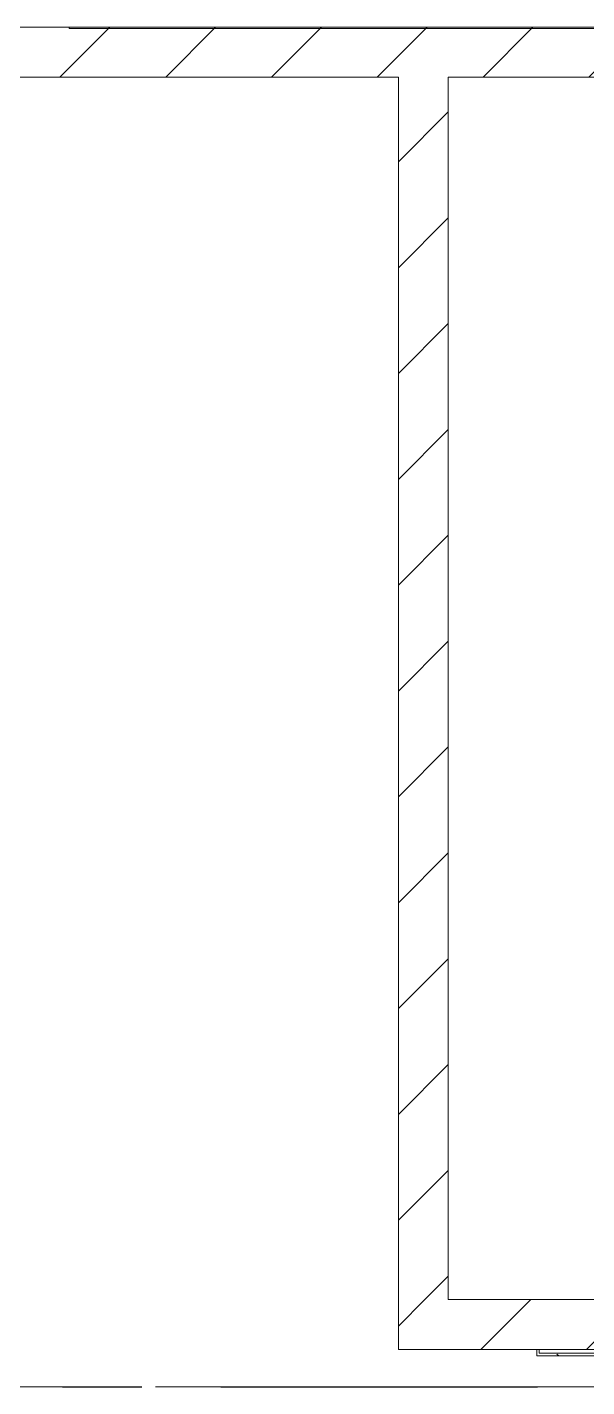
# Model space of a CAD drawing. Header units: millimetres. Extents: x -4000 to 187956, y -58990 to 162485.
# Drawn here: x 53961 to 56206, y 73450 to 78900 of the extents above; entities that cross this region are included whole.
import ezdxf

# ---------------------------------------------------------------- set-up
doc = ezdxf.new("R2010")
doc.units = ezdxf.units.MM
doc.linetypes.add('Grid Line', pattern=[2222.5, 1270, -317.5, 317.5, -317.5])
doc.linetypes.add('Grid Line 12_5mm', pattern=[2150, 1250, -300, 300, -300])
for name, color, linetype, lineweight in [('A-DOOR', 31, 'Continuous', 13), ('A-WALL', 113, 'Continuous', 13), ('A-WALL-PATT', 111, 'Continuous', 13), ('S-GRID', 1, 'Continuous', 30), ('S-STRS', 31, 'Continuous', 9)]:
    doc.layers.add(name, color=color, linetype=linetype, lineweight=lineweight)
pattern_1 = [(45, (0, 0), (-212.132, 212.132), [])]

# ---------------------------------------------------------------- blocks, each defined once
blk = doc.blocks.new('VSC-THANG MÁY 2 - 2700-V771-FFS - TANG 1')
at = {"layer": 'A-DOOR', "lineweight": 9}
h = blk.add_hatch(dxfattribs=at)
h.set_pattern_fill('FP_18', color=256, style=0, pattern_type=2)
h.set_pattern_definition([(50, (-57889.85, -73684.7), (728.7365, -63.756), [76.2, -838.2]), (355, (-57889.85, -73684.7), (-140.9716, 764.2276), [60.96, -670.56]), (100.451, (-57829.1, -73690), (587.77, 700.467), [64.76, -712.36]), (46.184, (-57889.85, -73481.5), (1084.316, -168.171), [114.3, -1257.3]), (96.636, (-57799.5, -73495.5), (949.61, 989.71), [97.14, -1068.54]), (351.184, (-57889.8, -73481.5), (949.62, 989.701), [91.44, -1005.84]), (21, (-57788.25, -73532.3), (606.458, -409.0606), [76.2, -838.2]), (326, (-57788.25, -73532.3), (247.2083, 736.753), [60.96, -670.56]), (71.451, (-57737.7, -73566.4), (853.668, 327.6855), [64.76, -712.36]), (37.5, (-57889.85, -73684.7), (12.3547, 338.2201), [33.528, -628.904, 33.528, -647.192, -673.1]), (37.5, (-57889.85, -73684.7), (12.3547, 338.2201), [-1343.152, 33.528, -639.572]), (7.5, (-57889.85, -73684.7), (267.2789, 400.7221), [33.528, -354.584, 33.528, -613.664, -256.54]), (7.5, (-57889.85, -73684.7), (267.2789, 400.7221), [-1035.304, 33.528, -223.012]), (327.5, (-58116.42, -73684.7), (542.3633, -22.91534), [33.528, -220.472, 33.528, -1810.512]), (327.5, (-58116.42, -73684.7), (542.3633, -22.91534), [-287.528, -758.952, 33.528, -1018.032]), (317.5, (-58218, -73684.7), (592.517, 101.707), [33.528, -296.672, 33.528, -1239.52]), (317.5, (-58218, -73684.7), (592.517, 101.707), [-363.728, -492.76, 33.528, -713.232])])
h.paths.add_polyline_path([(2035, -110), (2035, -85), (-1885, -85), (-1885, -110), (1621.2, -110)])
at = {"layer": 'A-DOOR', "color": 171, "lineweight": 15}
for p, q in [((-1885, -110), (-1885, -85)), ((-1885, -85), (2035, -85)), ((-1875, -85), (-1875, -100)), ((-1875, -85), (-1875, -100)), ((-1875, -100), (-1233, -100)), ((-1875, -100), (2025, -100)), ((-1538.5, -110), (-1885, -110))]:
    blk.add_line(p, q, dxfattribs=at)
at = {"layer": 'A-DOOR', "color": 161, "lineweight": 15}
for p in [(-1885, -85), (2025, -85)]:
    blk.add_line(p, (-1875, -85), dxfattribs=at)
at = {"layer": 'A-DOOR', "color": 5, "lineweight": 15}
for p, q in [((-1885, -110), (-1885, -85)), ((2035, -110), (-1885, -110))]:
    blk.add_line(p, q, dxfattribs=at)
blk = doc.blocks.new('CMF2_NHAXUONG_A_rvt-1-FFS - TANG 1')
at = {"layer": 'A-WALL-PATT', "lineweight": 9}
h = blk.add_hatch(dxfattribs=at)
h.set_pattern_fill('FP_12', color=250, style=0, pattern_type=2)
h.set_pattern_definition(pattern_1)
h.paths.add_polyline_path([(55450, 78700), (60150, 78700), (60150, 78900), (51050, 78900), (51050, 78700), (52708.6, 78700)])
h = blk.add_hatch(dxfattribs=at)
h.set_pattern_fill('FP_12', color=250, style=0, pattern_type=2)
h.set_pattern_definition(pattern_1)
h.paths.add_polyline_path([(55650, 73799.7), (55650, 78700), (55450, 78700), (55450, 73799.7)])
h = blk.add_hatch(dxfattribs=at)
h.set_pattern_fill('FP_12', color=250, style=0, pattern_type=2)
h.set_pattern_definition(pattern_1)
h.paths.add_polyline_path([(57243.6, 73599.7), (60150, 73599.7), (60150, 73799.7), (55450, 73799.7), (55450, 73599.7), (56676.7, 73599.7)])
at = {"layer": 'A-WALL', "color": 50, "lineweight": 15}
for p, q in [((60150, 78900), (51050, 78900)), ((51050, 78700), (55450, 78700)), ((55450, 78700), (55450, 73799.7)), ((55650, 78700), (60150, 78700)), ((55650, 73799.7), (55650, 78700)), ((55450, 73799.7), (55450, 73599.7)), ((60150, 73799.7), (55650, 73799.7)), ((55450, 73599.7), (60150, 73599.7))]:
    blk.add_line(p, q, dxfattribs=at)
at = {"layer": 'A-WALL', "color": 35, "lineweight": 15}
for p, q in [((54130, 78900), (52764.8, 78900)), ((52764.8, 78700), (55450, 78700)), ((55450, 78700), (55450, 73799.7)), ((55650, 78700), (60150, 78700)), ((55650, 73799.7), (55650, 78700)), ((55450, 73599.7), (55450, 73799.7)), ((56614.8, 73799.7), (55650, 73799.7)), ((55450, 73599.7), (56004.8, 73599.7))]:
    blk.add_line(p, q, dxfattribs=at)
at = {"layer": 'A-WALL', "color": 53, "lineweight": 15}
for p, q in [((59956, 78900), (54130, 78900)), ((56004.8, 73599.7), (56614.8, 73599.7))]:
    blk.add_line(p, q, dxfattribs=at)
at = {"layer": 'S-GRID', "linetype": 'Grid Line 12_5mm', "lineweight": 9}
blk.add_line((-824.3, 73450), (183641.1, 73450), dxfattribs=at)
at = {"layer": 'S-STRS', "color": 252}
for p, q in [((54130, 78900), (54130, 78894.4)), ((54130, 78894.4), (58029.9, 78894.4))]:
    blk.add_line(p, q, dxfattribs=at)
at = {"layer": 'A-DOOR', "color": 250, "lineweight": 9}
blk.add_blockref('VSC-THANG MÁY 2 - 2700-V771-FFS - TANG 1', (57889.8, 73684.7), dxfattribs=at)

msp = doc.modelspace()

# ---------------------------------------------------------------- block references
at = {"lineweight": 5}
msp.add_blockref('CMF2_NHAXUONG_A_rvt-1-FFS - TANG 1', (0, 0), dxfattribs=at)

# ---------------------------------------------------------------- next in the draw order: linework, layer by layer
at = {"layer": 'S-GRID', "linetype": 'Grid Line'}
msp.add_line((-824.3, 73450), (183641.1, 73450), dxfattribs=at)

doc.saveas('drawing.dxf')
